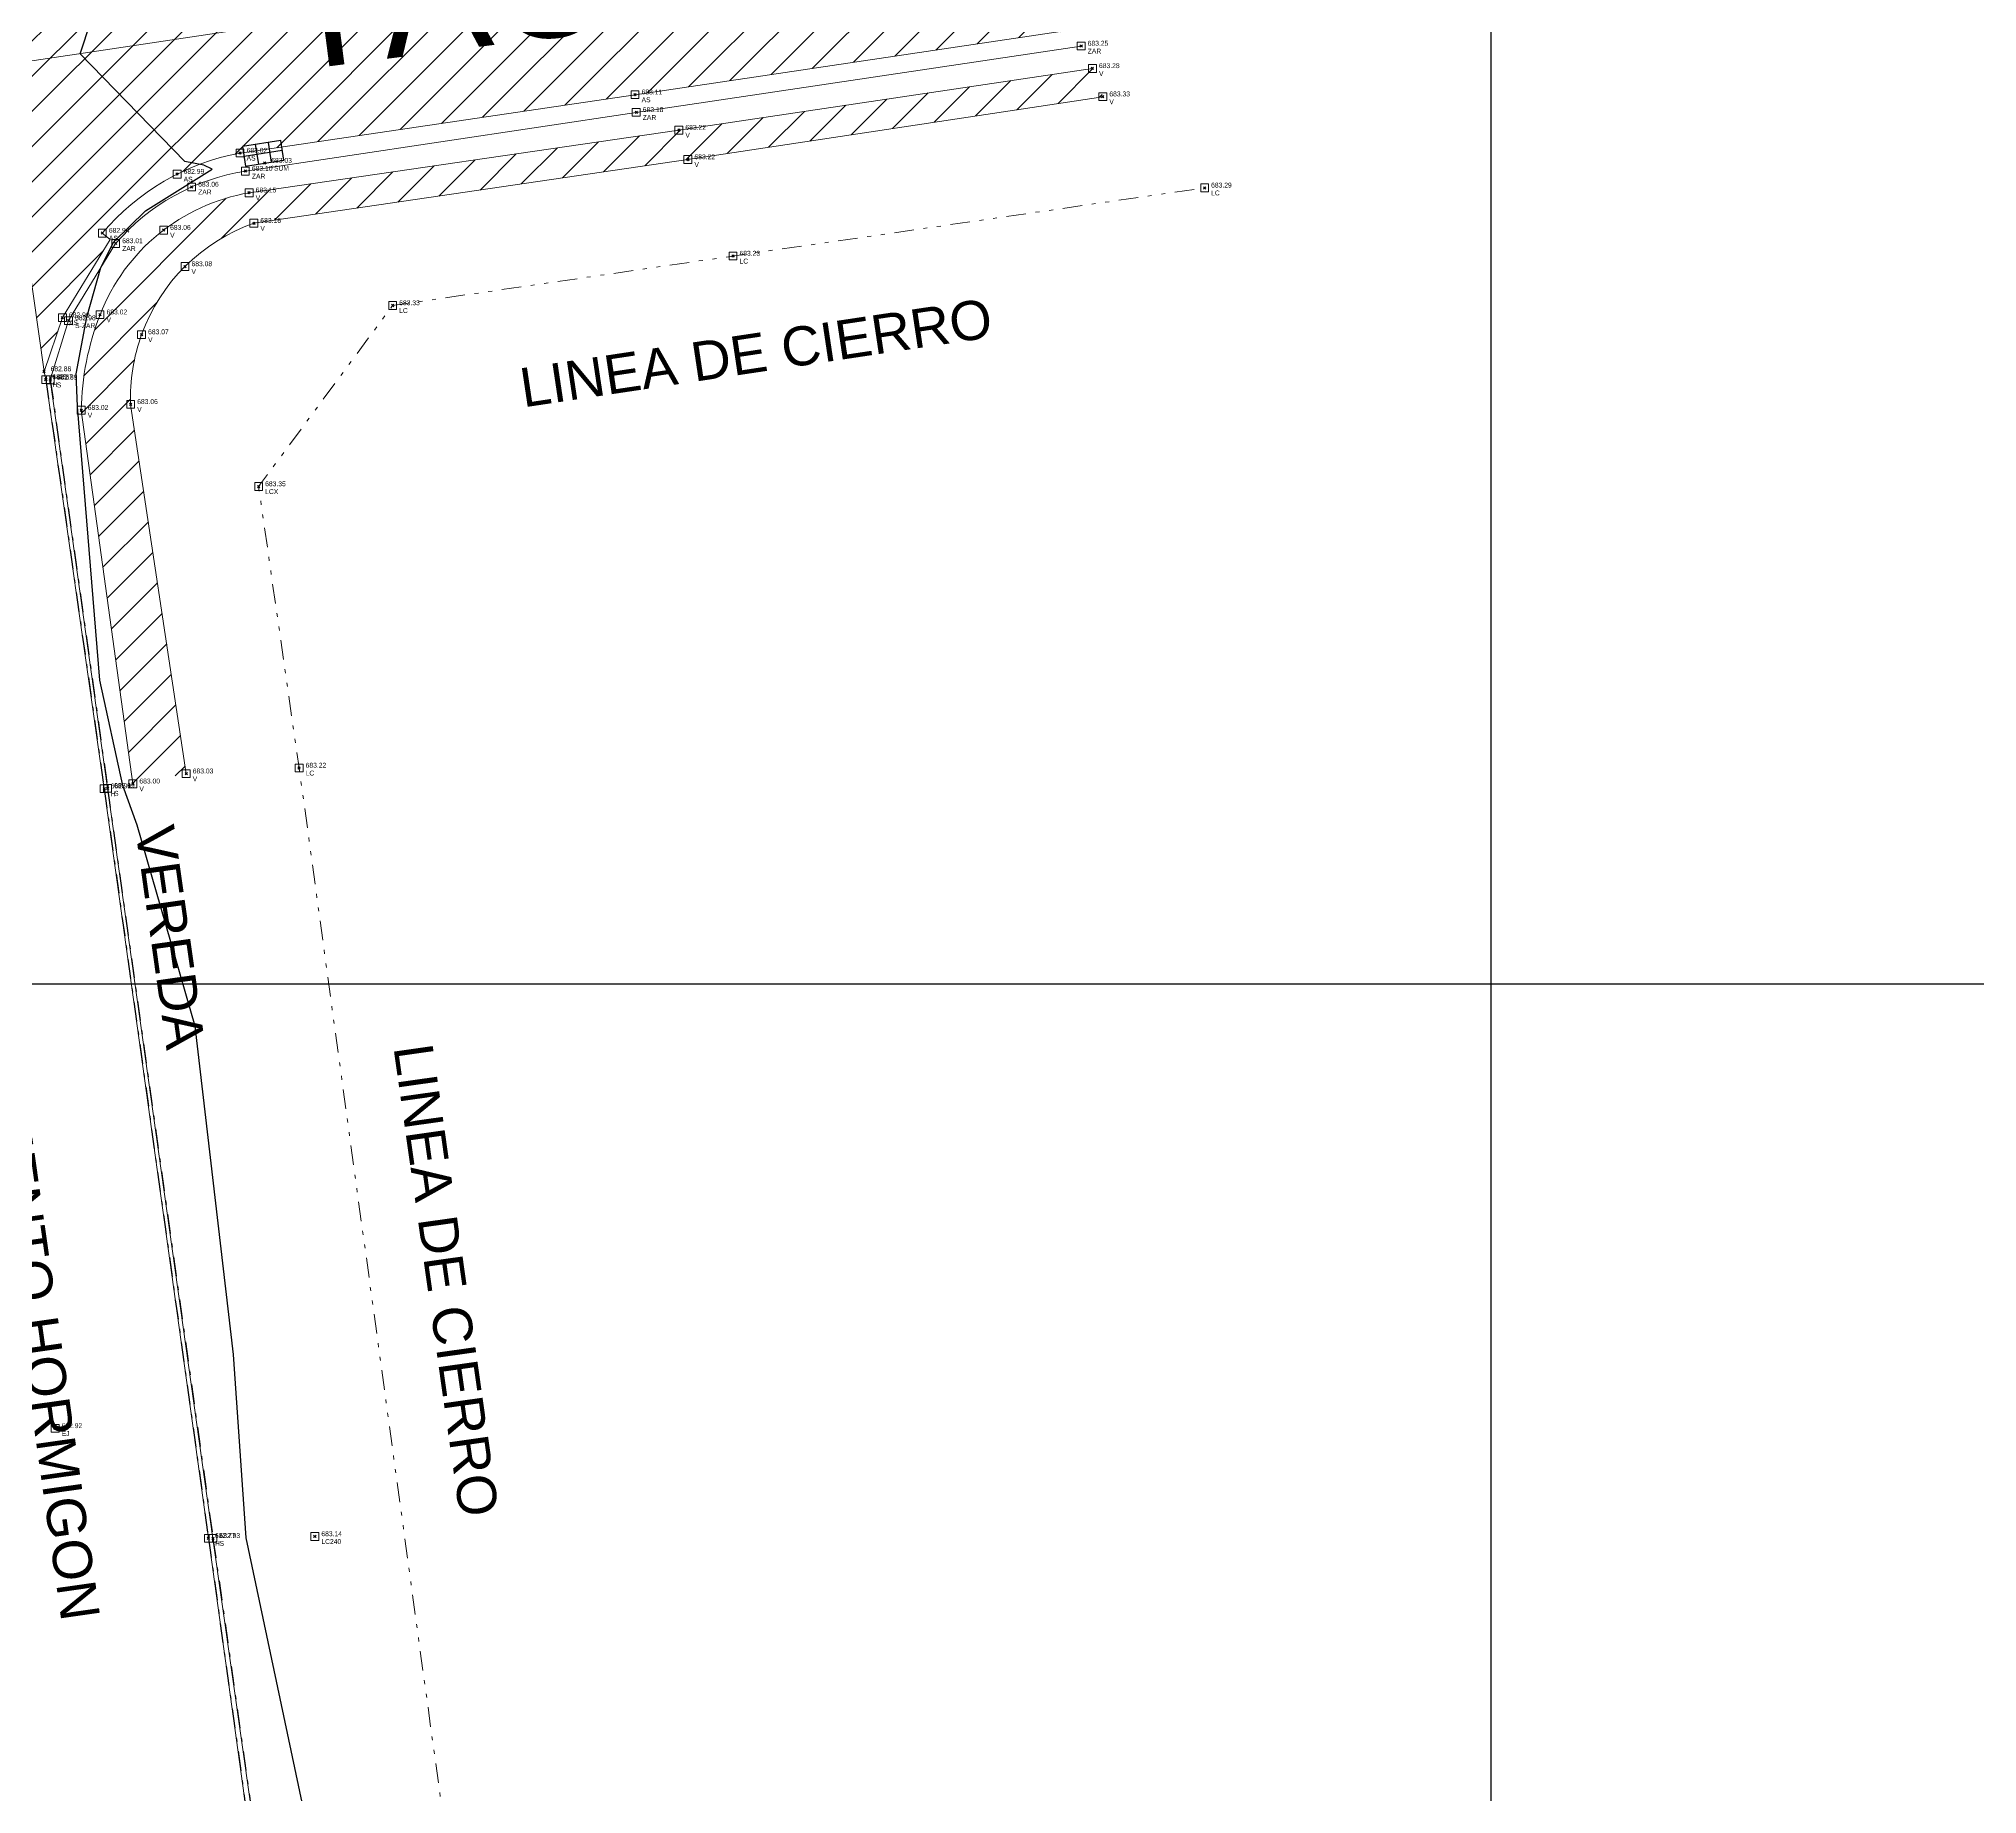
# Model space of a CAD drawing. Extents: x 350769 to 354978, y 6304672 to 6307963.
# Drawn here: x 352762.85 to 352812.44, y 6305779.28 to 6305824.17 of the extents above; entities that cross this region are included whole.
import ezdxf

# ---------------------------------------------------------------- set-up
doc = ezdxf.new("R2010")
doc.units = 0
doc.header["$PDMODE"] = 35
doc.header["$PDSIZE"] = 0.03
for name, pattern in [('4.0 - LO RECABARREN - DESNIVEL NUEVO$0$HIDDEN', [0.375, 0.25, -0.125]), ('CENTER', [50.8, 31.75, -6.35, 6.35, -6.35]), ('CONTINUOS', [0]), ('DASHED', [19.05, 12.7, -6.35]), ('DIVIDE', [1.25, 0.5, -0.25, 0, -0.25, 0, -0.25]), ('JPG_DASHDOT', [1, 0.5, -0.25, 0, -0.25])]:
    doc.linetypes.add(name, pattern=pattern)
doc.layers.get('0').update_dxf_attribs({"linetype": 'CONTINUOUS'})
doc.layers.add('0_ASD_TOPOGRAFIA_ELEMENTOS', color=9, linetype='CONTINUOS', lineweight=5, true_color=0xbdbdbd)
for name, color, linetype in [('1-CALLE_NOMBRE', 6, 'CONTINUOUS'), ('1-coordenadas', 8, 'CONTINUOUS'), ('1-LINEA DE CIERRO', 7, 'DIVIDE'), ('1-PAVIMENTO', 161, 'CONTINUOUS'), ('1-SOLERA', 212, 'CONTINUOUS'), ('1-TEXTOS', 7, 'CONTINUOUS'), ('1-VEREDA', 251, 'CONTINUOUS'), ('2-ACHURADO PAVIMENTO ASFALTICO 2', 233, 'CONTINUOUS'), ('3-PAVIMENTO EJE', 161, 'CENTER'), ('C-TINN', 5, 'CONTINUOUS'), ('C-TOPO-MINR', 8, 'CONTINUOUS'), ('TOP-URB-SOLERAS', 2, 'JPG_DASHDOT'), ('V-NODE-TEXT DIC 2012', 31, 'CONTINUOUS'), ('Z-SUM', 253, 'CONTINUOUS')]:
    doc.layers.add(name, color=color, linetype=linetype)
doc.styles.add('A', font='arial.ttf', dxfattribs={"height": 2})
pattern_1 = [(45, (38000, -3000), (-0.449012806053, 0.449012806053), [])]

# ---------------------------------------------------------------- blocks, each defined once
blk = doc.blocks.new('COORDENADAS')
at = {"layer": '1-coordenadas'}
for p, q in [((620, -900.625), (620, -0.625)), ((20, -400.625), (1420, -400.625))]:
    blk.add_line(p, q, dxfattribs=at)
blk = doc.blocks.new('SUM')
at = {"layer": 'Z-SUM', "color": 9, "true_color": 0xbdbdbd}
for p, q in [((-1.5, 1.54), (-1.5, 0)), ((1.5, 1.54), (-1.5, 1.54)), ((-0.5, 1.54), (-0.5, 0)), ((0.5, 1.54), (0.5, 0)), ((1.5, 0), (1.5, 1.54)), ((-1.5, 0.77), (1.5, 0.77)), ((-1.5, 0), (1.5, 0))]:
    blk.add_line(p, q, dxfattribs=at)
blk.add_point((0, 0), dxfattribs=at)
blk = doc.blocks.new('TOPOGRAFIA')
at = {"layer": '1-VEREDA', "lineweight": 0, "true_color": 0xbdbdbd}
h = blk.add_hatch(dxfattribs=at)
h.set_pattern_fill('ANSI31', color=9, scale=0.2)
h.set_pattern_definition(pattern_1)
h.paths.add_polyline_path([(390779.454, 6302821.084), (390790.068, 6302822.69), (390789.803, 6302823.413), (390779.223, 6302821.835), (390768.231, 6302820.233, 0.263038), (390764.416, 6302817.114, 0.088259), (390763.934, 6302814.673), (390765.256, 6302805.118), (390766.621, 6302805.375), (390765.2, 6302814.822, -0.096392), (390765.479, 6302816.606, -0.224812), (390768.351, 6302819.454)])
at = {"layer": '2-ACHURADO PAVIMENTO ASFALTICO 2', "lineweight": 0, "true_color": 0xbdbdbd}
h = blk.add_hatch(dxfattribs=at)
h.set_pattern_fill('ANSI31', color=9, scale=0.2)
h.set_pattern_definition(pattern_1)
h.paths.add_polyline_path([(390787.356, 6302827.207), (390786.961, 6302830.216), (390777.89, 6302828.862), (390768.101, 6302827.446, -0.200324), (390762.802, 6302828.534, -0.077781), (390761.107, 6302830.499), (390760.893, 6302830.698), (390761.877, 6302823.486), (390762.985, 6302815.66), (390763.455, 6302817.039), (390764.679, 6302819.042), (390764.475, 6302819.201, -0.173977), (390767.998, 6302821.248), (390778.102, 6302822.74), (390789.383, 6302824.415)])
at = {"layer": '1-coordenadas', "color": 9, "linetype": '4.0 - LO RECABARREN - DESNIVEL NUEVO$0$HIDDEN', "lineweight": 0, "ltscale": 50, "true_color": 0xbdbdbd}
for p, q in [((390800, 6302300), (390800, 6303200)), ((390200, 6302800), (390900, 6302800))]:
    blk.add_line(p, q, dxfattribs=at)
at = {"layer": '1-LINEA DE CIERRO', "color": 9, "lineweight": 0, "true_color": 0xbdbdbd, "flags": 128}
blk.add_lwpolyline([(390785.365, 6302738.391), (390779.623, 6302740.958), (390778.626, 6302747.921), (390775.024, 6302772.443), (390774.067, 6302772.31), (390769.509, 6302805.522), (390768.473, 6302812.72), (390771.902, 6302817.35), (390780.607, 6302818.615), (390792.671, 6302820.358)], dxfattribs=at)
at = {"layer": '1-PAVIMENTO', "color": 9, "lineweight": 0, "true_color": 0xbdbdbd, "flags": 128}
for points in [[(390789.383, 6302824.415), (390778.102, 6302822.74)], [(390761.877, 6302823.486), (390762.985, 6302815.66)], [(390778.102, 6302822.74), (390767.998, 6302821.248)], [(390762.985, 6302815.66), (390763.455, 6302817.039), (390764.679, 6302819.042)], [(390764.475, 6302819.201), (390764.679, 6302819.042)], [(390762.985, 6302815.66), (390763.03, 6302815.455)], [(390763.03, 6302815.455), (390764.523, 6302804.992)], [(390764.523, 6302804.992), (390767.19, 6302785.822)], [(390767.19, 6302785.822), (390769.102, 6302772.048)]]:
    blk.add_lwpolyline(points, dxfattribs=at)
blk.add_lwpolyline([(390767.998, 6302821.248, 0.173977), (390764.475, 6302819.201)], format="xyb", dxfattribs=at)
at = {"layer": '1-SOLERA', "color": 9, "lineweight": 0, "true_color": 0xbdbdbd, "flags": 128}
for points in [[(390768.134, 6302820.786), (390778.132, 6302822.289), (390789.514, 6302823.986)], [(390763.144, 6302815.447), (390763.611, 6302816.964), (390764.816, 6302818.936)], [(390763.144, 6302815.447), (390764.608, 6302805.004)], [(390764.608, 6302805.004), (390767.306, 6302785.82)], [(390767.306, 6302785.82), (390769.254, 6302772.079)]]:
    blk.add_lwpolyline(points, dxfattribs=at)
blk.add_lwpolyline([(390768.134, 6302820.786, 0.17836), (390764.816, 6302818.936)], format="xyb", dxfattribs=at)
at = {"layer": '1-VEREDA', "color": 9, "lineweight": 0, "true_color": 0xbdbdbd, "flags": 128}
for points in [[(390768.231, 6302820.233), (390779.223, 6302821.835), (390789.803, 6302823.413)], [(390768.351, 6302819.454), (390779.454, 6302821.084), (390790.068, 6302822.69)], [(390763.934, 6302814.673), (390765.256, 6302805.118)]]:
    blk.add_lwpolyline(points, dxfattribs=at)
for points in [[(390768.231, 6302820.233, 0.263038), (390764.416, 6302817.114, 0.088259), (390763.934, 6302814.673, 1.223189)], [(390768.351, 6302819.454, 0.224812), (390765.479, 6302816.606, 0.096392), (390765.2, 6302814.822), (390766.621, 6302805.375)]]:
    blk.add_lwpolyline(points, format="xyb", dxfattribs=at)
at = {"layer": '3-PAVIMENTO EJE', "color": 9, "true_color": 0xbdbdbd, "flags": 128}
blk.add_lwpolyline([(390722.792, 6303077.229), (390724.289, 6303066.731), (390725.815, 6303055.862), (390727.523, 6303043.664), (390728.71, 6303035.171), (390730.772, 6303020.621), (390733.157, 6303003.833), (390734.851, 6302991.376), (390735.796, 6302982.103), (390736.537, 6302968.615), (390736.887, 6302962.745), (390737.455, 6302952.754), (390738.144, 6302941.588), (390738.582, 6302936.984), (390739.544, 6302929.177), (390740.739, 6302920.559), (390741.944, 6302911.822), (390742.742, 6302905.996), (390744.495, 6302896.096), (390746.796, 6302885.698), (390749.027, 6302875.802), (390751.42, 6302865.048), (390753.615, 6302854.852), (390755.433, 6302844.35), (390756.929, 6302834.032), (390758.319, 6302823.649), (390760.085, 6302811.629), (390761.588, 6302800.603), (390763.267, 6302788.632)], dxfattribs=at)
at = {"layer": '3-PAVIMENTO EJE', "color": 9, "lineweight": 0, "true_color": 0xbdbdbd, "flags": 128}
blk.add_lwpolyline([(390761.877, 6302823.486), (390768.646, 6302824.502), (390778.204, 6302825.848), (390787.356, 6302827.207)], dxfattribs=at)
at = {"layer": 'C-TINN', "color": 9, "linetype": 'Continuous', "lineweight": 0, "true_color": 0xbdbdbd}
for points, elevation in [([(390789.414, 6302823.886), (390789.414, 6302824.086), (390789.614, 6302824.086), (390789.614, 6302823.886), (390789.414, 6302823.886)], 683.247), ([(390789.703, 6302823.313), (390789.703, 6302823.513), (390789.903, 6302823.513), (390789.903, 6302823.313), (390789.703, 6302823.313)], 683.283), ([(390778.002, 6302822.64), (390778.002, 6302822.84), (390778.202, 6302822.84), (390778.202, 6302822.64), (390778.002, 6302822.64)], 683.112), ([(390778.032, 6302822.189), (390778.032, 6302822.389), (390778.232, 6302822.389), (390778.232, 6302822.189), (390778.032, 6302822.189)], 683.179), ([(390789.968, 6302822.59), (390789.968, 6302822.79), (390790.168, 6302822.79), (390790.168, 6302822.59), (390789.968, 6302822.59)], 683.327), ([(390779.123, 6302821.735), (390779.123, 6302821.935), (390779.323, 6302821.935), (390779.323, 6302821.735), (390779.123, 6302821.735)], 683.222), ([(390767.898, 6302821.148), (390767.898, 6302821.348), (390768.098, 6302821.348), (390768.098, 6302821.148), (390767.898, 6302821.148)], 683.015), ([(390768.034, 6302820.686), (390768.034, 6302820.886), (390768.234, 6302820.886), (390768.234, 6302820.686), (390768.034, 6302820.686)], 683.105), ([(390779.354, 6302820.984), (390779.354, 6302821.184), (390779.554, 6302821.184), (390779.554, 6302820.984), (390779.354, 6302820.984)], 683.225), ([(390766.288, 6302820.609), (390766.288, 6302820.809), (390766.488, 6302820.809), (390766.488, 6302820.609), (390766.288, 6302820.609)], 682.989), ([(390766.659, 6302820.281), (390766.659, 6302820.481), (390766.859, 6302820.481), (390766.859, 6302820.281), (390766.659, 6302820.281)], 683.063), ([(390768.131, 6302820.133), (390768.131, 6302820.333), (390768.331, 6302820.333), (390768.331, 6302820.133), (390768.131, 6302820.133)], 683.146), ([(390792.571, 6302820.258), (390792.571, 6302820.458), (390792.771, 6302820.458), (390792.771, 6302820.258), (390792.571, 6302820.258)], 683.29), ([(390765.942, 6302819.177), (390765.942, 6302819.377), (390766.142, 6302819.377), (390766.142, 6302819.177), (390765.942, 6302819.177)], 683.064), ([(390768.251, 6302819.354), (390768.251, 6302819.554), (390768.451, 6302819.554), (390768.451, 6302819.354), (390768.251, 6302819.354)], 683.164), ([(390764.375, 6302819.101), (390764.375, 6302819.301), (390764.575, 6302819.301), (390764.575, 6302819.101), (390764.375, 6302819.101)], 682.941), ([(390764.716, 6302818.836), (390764.716, 6302819.036), (390764.916, 6302819.036), (390764.916, 6302818.836), (390764.716, 6302818.836)], 683.01), ([(390766.489, 6302818.247), (390766.489, 6302818.447), (390766.689, 6302818.447), (390766.689, 6302818.247), (390766.489, 6302818.247)], 683.081), ([(390780.507, 6302818.515), (390780.507, 6302818.715), (390780.707, 6302818.715), (390780.707, 6302818.515), (390780.507, 6302818.515)], 683.228), ([(390771.802, 6302817.25), (390771.802, 6302817.45), (390772.002, 6302817.45), (390772.002, 6302817.25), (390771.802, 6302817.25)], 683.333), ([(390763.355, 6302816.939), (390763.355, 6302817.139), (390763.555, 6302817.139), (390763.555, 6302816.939), (390763.355, 6302816.939)], 682.902), ([(390763.511, 6302816.864), (390763.511, 6302817.064), (390763.711, 6302817.064), (390763.711, 6302816.864), (390763.511, 6302816.864)], 682.978), ([(390764.316, 6302817.014), (390764.316, 6302817.214), (390764.516, 6302817.214), (390764.516, 6302817.014), (390764.316, 6302817.014)], 683.016), ([(390765.379, 6302816.506), (390765.379, 6302816.706), (390765.579, 6302816.706), (390765.579, 6302816.506), (390765.379, 6302816.506)], 683.073), ([(390762.93, 6302815.355), (390762.93, 6302815.555), (390763.13, 6302815.555), (390763.13, 6302815.355), (390762.93, 6302815.355)], 682.867), ([(390763.044, 6302815.347), (390763.044, 6302815.547), (390763.244, 6302815.547), (390763.244, 6302815.347), (390763.044, 6302815.347)], 682.89), ([(390765.1, 6302814.722), (390765.1, 6302814.922), (390765.3, 6302814.922), (390765.3, 6302814.722), (390765.1, 6302814.722)], 683.056), ([(390763.834, 6302814.573), (390763.834, 6302814.773), (390764.034, 6302814.773), (390764.034, 6302814.573), (390763.834, 6302814.573)], 683.015), ([(390768.373, 6302812.62), (390768.373, 6302812.82), (390768.573, 6302812.82), (390768.573, 6302812.62), (390768.373, 6302812.62)], 683.349), ([(390766.521, 6302805.275), (390766.521, 6302805.475), (390766.721, 6302805.475), (390766.721, 6302805.275), (390766.521, 6302805.275)], 683.034), ([(390769.409, 6302805.422), (390769.409, 6302805.622), (390769.609, 6302805.622), (390769.609, 6302805.422), (390769.409, 6302805.422)], 683.22), ([(390764.423, 6302804.892), (390764.423, 6302805.092), (390764.623, 6302805.092), (390764.623, 6302804.892), (390764.423, 6302804.892)], 682.91), ([(390764.508, 6302804.904), (390764.508, 6302805.104), (390764.708, 6302805.104), (390764.708, 6302804.904), (390764.508, 6302804.904)], 682.994), ([(390765.156, 6302805.018), (390765.156, 6302805.218), (390765.356, 6302805.218), (390765.356, 6302805.018), (390765.156, 6302805.018)], 683.004), ([(390763.167, 6302788.532), (390763.167, 6302788.732), (390763.367, 6302788.732), (390763.367, 6302788.532), (390763.167, 6302788.532)], 682.915), ([(390767.09, 6302785.722), (390767.09, 6302785.922), (390767.29, 6302785.922), (390767.29, 6302785.722), (390767.09, 6302785.722)], 682.768), ([(390767.206, 6302785.72), (390767.206, 6302785.92), (390767.406, 6302785.92), (390767.406, 6302785.72), (390767.206, 6302785.72)], 682.931), ([(390769.811, 6302785.768), (390769.811, 6302785.968), (390770.011, 6302785.968), (390770.011, 6302785.768), (390769.811, 6302785.768)], 683.142)]:
    blk.add_lwpolyline(points, dxfattribs=dict(at, elevation=elevation))
for p in [(390789.514, 6302823.986, 683.247), (390789.803, 6302823.413, 683.283), (390778.102, 6302822.74, 683.112), (390790.068, 6302822.69, 683.327), (390778.132, 6302822.289, 683.179), (390779.223, 6302821.835, 683.222), (390767.998, 6302821.248, 683.015), (390779.454, 6302821.084, 683.225), (390766.388, 6302820.709, 682.989), (390766.759, 6302820.381, 683.063), (390768.134, 6302820.786, 683.105), (390792.671, 6302820.358, 683.29), (390768.231, 6302820.233, 683.146), (390768.351, 6302819.454, 683.164), (390764.475, 6302819.201, 682.941), (390764.816, 6302818.936, 683.01), (390766.042, 6302819.277, 683.064), (390766.589, 6302818.347, 683.081), (390780.607, 6302818.615, 683.228), (390771.902, 6302817.35, 683.333), (390763.455, 6302817.039, 682.902), (390763.611, 6302816.964, 682.978), (390764.416, 6302817.114, 683.016), (390765.479, 6302816.606, 683.073), (390763.03, 6302815.455, 682.867), (390763.144, 6302815.447, 682.89), (390763.934, 6302814.673, 683.015), (390765.2, 6302814.822, 683.056), (390768.473, 6302812.72, 683.349), (390769.509, 6302805.522, 683.22), (390764.523, 6302804.992, 682.91), (390764.608, 6302805.004, 682.994), (390765.256, 6302805.118, 683.004), (390766.621, 6302805.375, 683.034), (390763.267, 6302788.632, 682.915), (390767.19, 6302785.822, 682.768), (390767.306, 6302785.82, 682.931), (390769.911, 6302785.868, 683.142)]:
    blk.add_point(p, dxfattribs=at)
at = {"layer": 'C-TOPO-MINR', "color": 9, "linetype": 'Continuous', "lineweight": -3, "true_color": 0xbdbdbd, "elevation": 683}
blk.add_lwpolyline([(390769.587, 6302779.069), (390768.158, 6302785.836), (390767.832, 6302790.524), (390766.847, 6302798.92), (390765.368, 6302804.061), (390764.997, 6302805.072), (390764.415, 6302807.767), (390763.839, 6302814.766), (390763.803, 6302815.602), (390764.077, 6302817.051), (390764.439, 6302818.32), (390764.767, 6302818.974), (390765.58, 6302819.772), (390767.284, 6302820.833), (390767.069, 6302820.937), (390766.582, 6302821.035), (390763.904, 6302823.79), (390764.998, 6302827.104)], dxfattribs=at)
at = {"layer": 'V-NODE-TEXT DIC 2012', "color": 9, "lineweight": 0, "true_color": 0xbdbdbd}
for p in [(390789.514, 6302823.986), (390789.803, 6302823.413), (390778.102, 6302822.74), (390790.068, 6302822.69), (390778.132, 6302822.289), (390779.223, 6302821.835), (390767.998, 6302821.248), (390768.63, 6302820.991), (390779.454, 6302821.084), (390766.388, 6302820.709), (390766.759, 6302820.381), (390768.134, 6302820.786), (390792.671, 6302820.358), (390768.231, 6302820.233), (390768.351, 6302819.454), (390764.475, 6302819.201), (390764.816, 6302818.936), (390766.042, 6302819.277), (390766.589, 6302818.347), (390780.607, 6302818.615), (390771.902, 6302817.35), (390763.455, 6302817.039), (390763.611, 6302816.964), (390764.416, 6302817.114), (390765.479, 6302816.606), (390762.985, 6302815.66), (390763.03, 6302815.455), (390763.144, 6302815.447), (390763.934, 6302814.673), (390765.2, 6302814.822), (390768.473, 6302812.72), (390769.509, 6302805.522), (390764.523, 6302804.992), (390764.608, 6302805.004), (390765.256, 6302805.118), (390766.621, 6302805.375), (390763.267, 6302788.632), (390767.19, 6302785.822), (390767.306, 6302785.82), (390769.911, 6302785.868)]:
    blk.add_point(p, dxfattribs=at)
at = {"layer": 'Z-SUM', "color": 9, "lineweight": 0, "true_color": 0xbdbdbd, "xscale": 0.33, "yscale": 0.33, "zscale": 0.33, "rotation": 8.927955443179103}
blk.add_blockref('SUM', (390768.63, 6302820.991), dxfattribs=at)
at = {"layer": '1-CALLE_NOMBRE', "color": 9, "lineweight": 0, "true_color": 0xbdbdbd, "style": 'A'}
blk.add_text('TACUARI', height=3, rotation=7.39, dxfattribs=at).set_placement((390769.207, 6302823.329))
at = {"layer": '1-TEXTOS', "color": 9, "lineweight": 0, "true_color": 0xbdbdbd, "style": 'A'}
for s, rotation, p in [('LINEA DE CIERRO', 8.5405, (390775.243, 6302814.742)), ('VEREDA', 278.0655, (390765.314, 6302803.969)), ('PAVIMENTO HORMIGON', 278.0655, (390761.125, 6302799.954)), ('LINEA DE CIERRO', 278.0655, (390771.921, 6302798.383))]:
    blk.add_text(s, height=1, rotation=rotation, dxfattribs=at).set_placement(p)
at = {"layer": 'V-NODE-TEXT DIC 2012', "color": 9, "lineweight": 0, "true_color": 0xbdbdbd}
for s, p in [('ZAR', (390789.681, 6302823.794)), ('683.25', (390789.681, 6302823.994)), ('V', (390789.97, 6302823.221)), ('683.28', (390789.97, 6302823.421)), ('683.11', (390778.269, 6302822.748)), ('683.33', (390790.235, 6302822.698)), ('AS', (390778.269, 6302822.548)), ('683.18', (390778.299, 6302822.297)), ('V', (390790.235, 6302822.498)), ('ZAR', (390778.299, 6302822.097)), ('683.22', (390779.39, 6302821.843)), ('683.02', (390768.165, 6302821.256)), ('V', (390779.39, 6302821.643)), ('682.99', (390766.555, 6302820.717)), ('AS', (390768.165, 6302821.056)), ('683.10', (390768.301, 6302820.794)), ('683.03', (390768.797, 6302820.999)), ('°SUM', (390768.797, 6302820.799)), ('V', (390779.621, 6302820.892)), ('683.22', (390779.621, 6302821.092)), ('AS', (390766.555, 6302820.517)), ('683.06', (390766.926, 6302820.389)), ('ZAR', (390768.301, 6302820.594)), ('683.15', (390768.398, 6302820.241)), ('683.29', (390792.838, 6302820.366)), ('ZAR', (390766.926, 6302820.189)), ('V', (390768.398, 6302820.041)), ('LC', (390792.838, 6302820.166)), ('682.94', (390764.642, 6302819.209)), ('683.06', (390766.209, 6302819.285)), ('V', (390768.518, 6302819.262)), ('683.16', (390768.518, 6302819.462)), ('AS', (390764.642, 6302819.009)), ('ZAR', (390764.983, 6302818.744)), ('683.01', (390764.983, 6302818.944)), ('V', (390766.209, 6302819.085)), ('683.08', (390766.756, 6302818.355)), ('683.23', (390780.774, 6302818.623)), ('LC', (390780.774, 6302818.423)), ('V', (390766.756, 6302818.155)), ('683.33', (390772.069, 6302817.358)), ('AS', (390763.622, 6302816.847)), ('682.90', (390763.622, 6302817.047)), ('S-ZAR', (390763.778, 6302816.772)), ('682.98', (390763.778, 6302816.972)), ('V', (390764.583, 6302816.922)), ('683.02', (390764.583, 6302817.122)), ('LC', (390772.069, 6302817.158)), ('V', (390765.646, 6302816.414)), ('683.07', (390765.646, 6302816.614)), ('682.88', (390763.152, 6302815.668)), ('H-AS', (390763.152, 6302815.468)), ('682.87', (390763.197, 6302815.463)), ('H', (390763.197, 6302815.263)), ('S', (390763.311, 6302815.255)), ('682.89', (390763.311, 6302815.455)), ('683.06', (390765.367, 6302814.83)), ('V', (390764.101, 6302814.481)), ('683.02', (390764.101, 6302814.681)), ('V', (390765.367, 6302814.63)), ('683.35', (390768.64, 6302812.728)), ('LCX', (390768.64, 6302812.528)), ('683.03', (390766.788, 6302805.383)), ('683.22', (390769.676, 6302805.53)), ('LC', (390769.676, 6302805.33)), ('682.91', (390764.69, 6302805)), ('682.99', (390764.775, 6302805.012)), ('V', (390765.423, 6302804.926)), ('683.00', (390765.423, 6302805.126)), ('V', (390766.788, 6302805.183)), ('H', (390764.69, 6302804.8)), ('S', (390764.775, 6302804.812)), ('682.92', (390763.434, 6302788.64)), ('EJ', (390763.434, 6302788.44)), ('682.77', (390767.357, 6302785.83)), ('H', (390767.357, 6302785.63)), ('S', (390767.473, 6302785.628)), ('682.93', (390767.473, 6302785.828)), ('683.14', (390770.078, 6302785.876)), ('LC240', (390770.078, 6302785.676))]:
    blk.add_text(s, height=0.125, dxfattribs=at).set_placement(p)

msp = doc.modelspace()

# ---------------------------------------------------------------- linework, layer by layer
at = {"layer": 'TOP-URB-SOLERAS', "flags": 128}
for points in [[(352763.03, 6305815.455), (352764.523, 6305804.992)], [(352763.144, 6305815.447), (352764.608, 6305805.004)], [(352764.523, 6305804.992), (352767.19, 6305785.822)], [(352764.608, 6305805.004), (352767.306, 6305785.82)], [(352767.19, 6305785.822), (352769.102, 6305772.048)], [(352767.306, 6305785.82), (352769.254, 6305772.079)]]:
    msp.add_lwpolyline(points, dxfattribs=at)

# ---------------------------------------------------------------- block references
at = {"color": 252, "linetype": 'DASHED'}
msp.add_blockref('COORDENADAS', (352180, 6306200.625), dxfattribs=at)

# ---------------------------------------------------------------- texts
at = {"layer": '1-TEXTOS', "style": 'A'}
for s, p in [('VEREDA', (352765.314, 6305803.969)), ('PAVIMENTO HORMIGON', (352761.125, 6305799.954)), ('LINEA DE CIERRO', (352771.921, 6305798.383))]:
    msp.add_text(s, height=1, rotation=278.0655, dxfattribs=at).set_placement(p)

# ---------------------------------------------------------------- next in the draw order: block references
at = {"layer": '0_ASD_TOPOGRAFIA_ELEMENTOS', "color": 30, "true_color": 0xf26507}
msp.add_blockref('TOPOGRAFIA', (-38000, 3000), dxfattribs=at)

doc.saveas('drawing.dxf')
